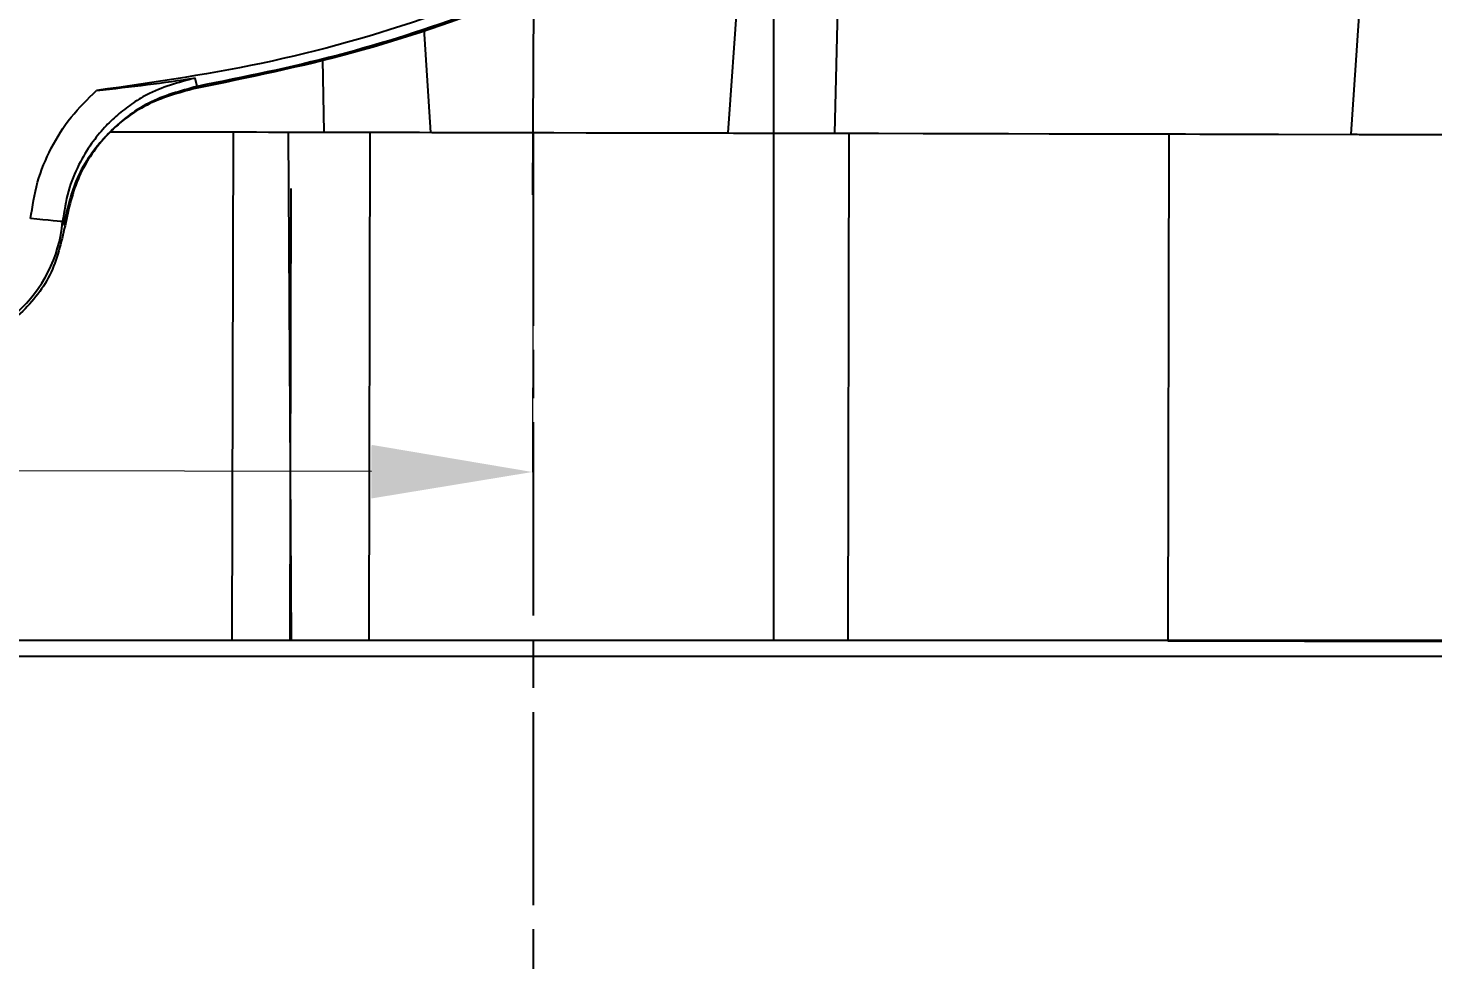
# Model space of a CAD drawing. Header units: millimetres. Extents: x 2404 to 4548, y 1024 to 2541.
# Drawn here: x 3064.7 to 3152, y 2061.7 to 2119.6 of the extents above; entities that cross this region are included whole.
import ezdxf

# ---------------------------------------------------------------- set-up
doc = ezdxf.new("R2010")
doc.units = ezdxf.units.MM
doc.linetypes.add('AM_ISO08W050', pattern=[18, 12, -1.5, 3, -1.5])
doc.layers.add('AM_5', color=3, linetype='Continuous', lineweight=25)
doc.layers.add('AM_7', color=4, linetype='AM_ISO08W050', lineweight=25)
doc.styles.add('SLDTEXTSTYLE1', font='txt.shx', dxfattribs={"width": 0.7, "bigfont": 'gbcbig.shx'})
doc.dimstyles.new('SLDDIMSTYLE12$0', dxfattribs={"dimtxt": 12, "dimasz": 10, "dimexe": 0, "dimexo": 0.0625, "dimgap": 0.875, "dimtad": 1, "dimdec": 1, "dimlfac": 1.8, "dimrnd": 1e-09, "dimzin": 12, "dimdsep": 46, "dimtxsty": 'SLDTEXTSTYLE1', "dimcen": 0.09, "dimdle": 8.16, "dimclrd": 3, "dimclre": 3, "dimadec": 0, "dimazin": 3, "dimtfac": 1, "dimtdec": 1, "dimtofl": 0, "dimtmove": 0, "dimatfit": 3, "dimfxl": 0, "dimfrac": 2, "dimtolj": 1, "dimlwd": 5, "dimlwe": 5, "dimarcsym": 0})

# ---------------------------------------------------------------- blocks, each defined once
blk = doc.blocks.new('*D68')
at = {"layer": 'AM_5', "color": 3, "lineweight": 5, "transparency": 16777216}
blk.add_line((3114.459, 2411.686), (3298.352, 2411.686), dxfattribs=at)
at = {"layer": 'AM_5', "color": 3, "linetype": 'Continuous', "lineweight": 5, "transparency": 16777216}
for p, q in [((3298.352, 2401.686), (3298.352, 2122.945)), ((3161.527, 2112.945), (3298.352, 2112.945))]:
    blk.add_line(p, q, dxfattribs=at)
at = {"layer": 'AM_5', "color": 3, "transparency": 16777216}
for points in [[(3296.686, 2401.686), (3300.019, 2401.686), (3298.352, 2411.686)], [(3296.686, 2122.945), (3300.019, 2122.945), (3298.352, 2112.945)]]:
    blk.add_solid(points, dxfattribs=at)
at = {"layer": 'Defpoints', "color": 0, "transparency": 16777216}
for p in [(3114.397, 2411.686), (3161.464, 2112.945), (3298.352, 2112.945)]:
    blk.add_point(p, dxfattribs=at)
at = {"layer": 'AM_5', "color": 0, "transparency": 16777216, "insert": (3291.477, 2262.316), "char_height": 12, "attachment_point": 5, "rotation": 90, "style": 'SLDTEXTSTYLE1'}
blk.add_mtext('\\A1;350', dxfattribs=at)
blk = doc.blocks.new('*D50')
at = {"layer": 'AM_5', "color": 3, "linetype": 'Continuous', "lineweight": 5, "transparency": 16777216}
for p, q in [((2936.965, 2113.362), (2936.92, 2092.337)), ((3086.043, 2092.019), (2946.92, 2092.316))]:
    blk.add_line(p, q, dxfattribs=at)
at = {"layer": 'AM_5', "color": 3, "lineweight": 5, "transparency": 16777216}
blk.add_line((3096.088, 2113.022), (3096.043, 2091.997), dxfattribs=at)
at = {"layer": 'AM_5', "color": 3, "transparency": 16777216}
for points in [[(2946.923, 2093.983), (2946.916, 2090.649), (2936.92, 2092.337)], [(3086.047, 2093.685), (3086.04, 2090.352), (3096.043, 2091.997)]]:
    blk.add_solid(points, dxfattribs=at)
at = {"layer": 'Defpoints', "color": 0, "transparency": 16777216}
for p in [(2936.965, 2113.425), (3096.088, 2113.085), (2936.92, 2092.337)]:
    blk.add_point(p, dxfattribs=at)
at = {"layer": 'AM_5', "color": 0, "transparency": 16777216, "insert": (2987.875, 2099.103), "char_height": 12, "attachment_point": 5, "rotation": 359.87749, "style": 'SLDTEXTSTYLE1'}
blk.add_mtext('\\A1;160', dxfattribs=at)

msp = doc.modelspace()

# ---------------------------------------------------------------- linework, layer by layer
at = {"color": 7, "linetype": 'Continuous', "lineweight": 25}
for p, q in [((3146.913, 2112.976), (3149.321, 2148.111)), ((3115.285, 2132.646), (3114.813, 2113.045)), ((3111.045, 2081.528), (3111.045, 2129.278)), ((3108.214, 2113.059), (3109.316, 2128.737)), ((3089.291, 2119.521), (3089.714, 2113.098)), ((3083.116, 2113.113), (3083.026, 2117.623)), ((3075.207, 2115.951), (3075.087, 2116.468)), ((3077.446, 2113.125), (3077.378, 2081.617)), ((3080.874, 2113.117), (3081.045, 2081.528)), ((3085.952, 2113.106), (3085.884, 2081.599)), ((3115.659, 2081.535), (3115.727, 2113.043)), ((3135.597, 2113), (3135.529, 2081.493)), ((3142.395, 2112.986), (3153.144, 2112.963)), ((3081.033, 2109.609), (3080.973, 2081.609)), ((3067.004, 2107.3), (3066.855, 2107.55)), ((3096.045, 2081.528), (3009.545, 2081.528)), ((3182.545, 2081.528), (3096.045, 2081.528)), ((3183.545, 2080.528), (3008.545, 2080.528))]:
    msp.add_line(p, q, dxfattribs=at)
at = {"color": 7, "linetype": 'Continuous', "lineweight": 25, "flags": 128}
for points in [[(3069.819, 2113.141), (3071.008, 2113.138), (3072.648, 2113.135), (3074.331, 2113.131), (3075.982, 2113.128), (3077.528, 2113.124), (3078.9, 2113.122)], [(3078.9, 2113.122), (3079.641, 2113.12), (3080.446, 2113.118), (3081.302, 2113.116), (3082.198, 2113.114), (3083.122, 2113.112), (3084.061, 2113.11), (3085.001, 2113.108), (3085.931, 2113.106)], [(3085.931, 2113.106), (3086.701, 2113.105), (3087.473, 2113.103), (3088.247, 2113.102), (3089.023, 2113.1), (3089.8, 2113.098), (3090.579, 2113.097), (3091.36, 2113.095), (3092.142, 2113.093)], [(3092.142, 2113.093), (3093.679, 2113.09), (3095.451, 2113.086), (3097.379, 2113.082), (3099.378, 2113.078), (3101.358, 2113.073), (3103.232, 2113.069), (3104.916, 2113.066), (3106.336, 2113.063), (3107.428, 2113.061), (3108.145, 2113.059)], [(3108.145, 2113.059), (3108.539, 2113.058), (3109.077, 2113.057), (3109.751, 2113.056), (3110.549, 2113.054), (3111.46, 2113.052), (3112.469, 2113.05), (3113.561, 2113.047), (3114.719, 2113.045)], [(3114.719, 2113.045), (3117.554, 2113.039), (3120.325, 2113.033), (3123.022, 2113.027), (3125.634, 2113.022), (3128.153, 2113.016), (3130.571, 2113.011), (3132.878, 2113.006), (3135.067, 2113.002)], [(3135.067, 2113.002), (3135.819, 2113), (3136.635, 2112.998), (3137.509, 2112.996), (3138.429, 2112.994), (3139.388, 2112.992), (3140.376, 2112.99), (3141.381, 2112.988), (3142.395, 2112.986)], [(3066.855, 2107.55), (3066.811, 2107.554), (3066.694, 2107.565), (3066.508, 2107.583), (3066.26, 2107.606), (3065.96, 2107.635), (3065.618, 2107.667), (3065.249, 2107.702), (3064.864, 2107.738)], [(3160.524, 2081.439), (3160.453, 2081.439), (3160.04, 2081.44), (3159.269, 2081.442), (3158.158, 2081.444), (3156.735, 2081.447), (3155.035, 2081.451), (3153.1, 2081.455), (3150.978, 2081.46), (3148.721, 2081.464), (3146.385, 2081.469), (3144.028, 2081.474), (3141.708, 2081.479), (3139.482, 2081.484), (3137.406, 2081.489), (3135.529, 2081.493)]]:
    msp.add_lwpolyline(points, dxfattribs=at)
at = {"color": 7, "linetype": 'Continuous', "lineweight": 25}
msp.add_arc((3058.179, 2108.371), 8.715, 185.40246, 354.59754, dxfattribs=at)
for points in [[(3155.852, 2202.581), (3155.328, 2198.93), (3154.28, 2191.626), (3151.16, 2180.983), (3146.953, 2170.74), (3141.597, 2161.039), (3135.193, 2152), (3127.811, 2143.738), (3119.549, 2136.357), (3110.51, 2129.952), (3100.809, 2124.597), (3090.566, 2120.389), (3079.923, 2117.269), (3072.62, 2116.221), (3068.968, 2115.697)], [(3155.65, 2196.039), (3154.963, 2192.744), (3153.591, 2186.156), (3150.27, 2176.604), (3146.066, 2167.42), (3140.93, 2158.717), (3134.941, 2150.581), (3128.153, 2143.096), (3120.64, 2136.341), (3112.478, 2130.386), (3103.753, 2125.288), (3094.552, 2121.123), (3084.985, 2117.843), (3078.391, 2116.499), (3075.094, 2115.826)], [(3122.933, 2138.621), (3120.636, 2136.734), (3116.043, 2132.96), (3108.542, 2128.115), (3100.671, 2123.914), (3092.443, 2120.467), (3083.948, 2117.714), (3078.121, 2116.539), (3075.207, 2115.951)], [(3146.913, 2112.976), (3147.24, 2112.976), (3147.894, 2112.974), (3149.595, 2112.971), (3151.683, 2112.966), (3153.314, 2112.963), (3154.129, 2112.961)], [(3067.004, 2107.3), (3066.762, 2106.246), (3066.278, 2104.138), (3064.191, 2101.585), (3061.405, 2099.821), (3059.254, 2099.594), (3058.179, 2099.48)]]:
    msp.add_open_spline(points, degree=3, dxfattribs=at)
for points, knots in [([(3075.087, 2116.468), (3074.053, 2116.193), (3072.661, 2115.822), (3071.126, 2114.867), (3070.246, 2114.189), (3069.407, 2113.374), (3068.581, 2112.355), (3067.799, 2111.044), (3067.136, 2109.415), (3066.952, 2108.191), (3066.855, 2107.55)], [0, 0, 0, 0, 0.24429, 0.329036, 0.41449, 0.500125, 0.597992, 0.71577, 0.851072, 1, 1, 1, 1]), ([(3075.207, 2115.951), (3074.174, 2115.67), (3072.113, 2115.108), (3069.569, 2113.09), (3067.687, 2110.44), (3067.232, 2108.348), (3067.004, 2107.3)], [0, 0, 0, 0, 0.250047, 0.499449, 0.749396, 1, 1, 1, 1]), ([(3068.968, 2115.697), (3070.036, 2115.817), (3072.183, 2116.058), (3074.116, 2116.331), (3075.087, 2116.468)], [0, 0, 0, 0, 0.497557, 1, 1, 1, 1]), ([(3064.864, 2107.738), (3064.979, 2108.498), (3065.208, 2110.013), (3066.094, 2112.142), (3067.314, 2114.098), (3068.416, 2115.163), (3068.968, 2115.697)], [0, 0, 0, 0, 0.250767, 0.500011, 0.749245, 1, 1, 1, 1]), ([(3075.094, 2115.826), (3074.065, 2115.549), (3072.006, 2114.993), (3069.466, 2112.986), (3067.607, 2110.412), (3067.154, 2108.394), (3066.935, 2107.416)], [0, 0, 0, 0, 0.253769, 0.507538, 0.761308, 1, 1, 1, 1])]:
    msp.add_open_spline(points, degree=3, knots=knots, dxfattribs=at)
at = {"layer": 'AM_7'}
for p, q in [((3096.065, 2109.209), (3097.909, 2411.721)), ((3096.088, 2113.085), (3096.044, 1651.028))]:
    msp.add_line(p, q, dxfattribs=at)

# ---------------------------------------------------------------- dimensions: what is measured, and where the dimension line sits
at = {"layer": 'AM_5'}
dim = msp.add_linear_dim(base=(3298.352, 2112.945), p1=(3114.397, 2411.686), p2=(3161.464, 2112.945), angle=90, text='350', dimstyle='SLDDIMSTYLE12$0', override={"dimlfac": 1, "dimpost": ''}, dxfattribs=at)
dim.commit()
dim.dimension.update_dxf_attribs({"geometry": '*D68', "text_midpoint": (3291.477, 2262.316)})
dim = msp.add_linear_dim(base=(2936.92, 2092.337), p1=(3096.088, 2113.085), p2=(2936.965, 2113.425), angle=179.87749, text='160', dimstyle='SLDDIMSTYLE12$0', override={"dimlfac": 1}, dxfattribs=at)
dim.commit()
dim.dimension.update_dxf_attribs({"geometry": '*D50', "text_midpoint": (2987.86, 2092.228), "dimtype": 160})

doc.saveas('drawing.dxf')
